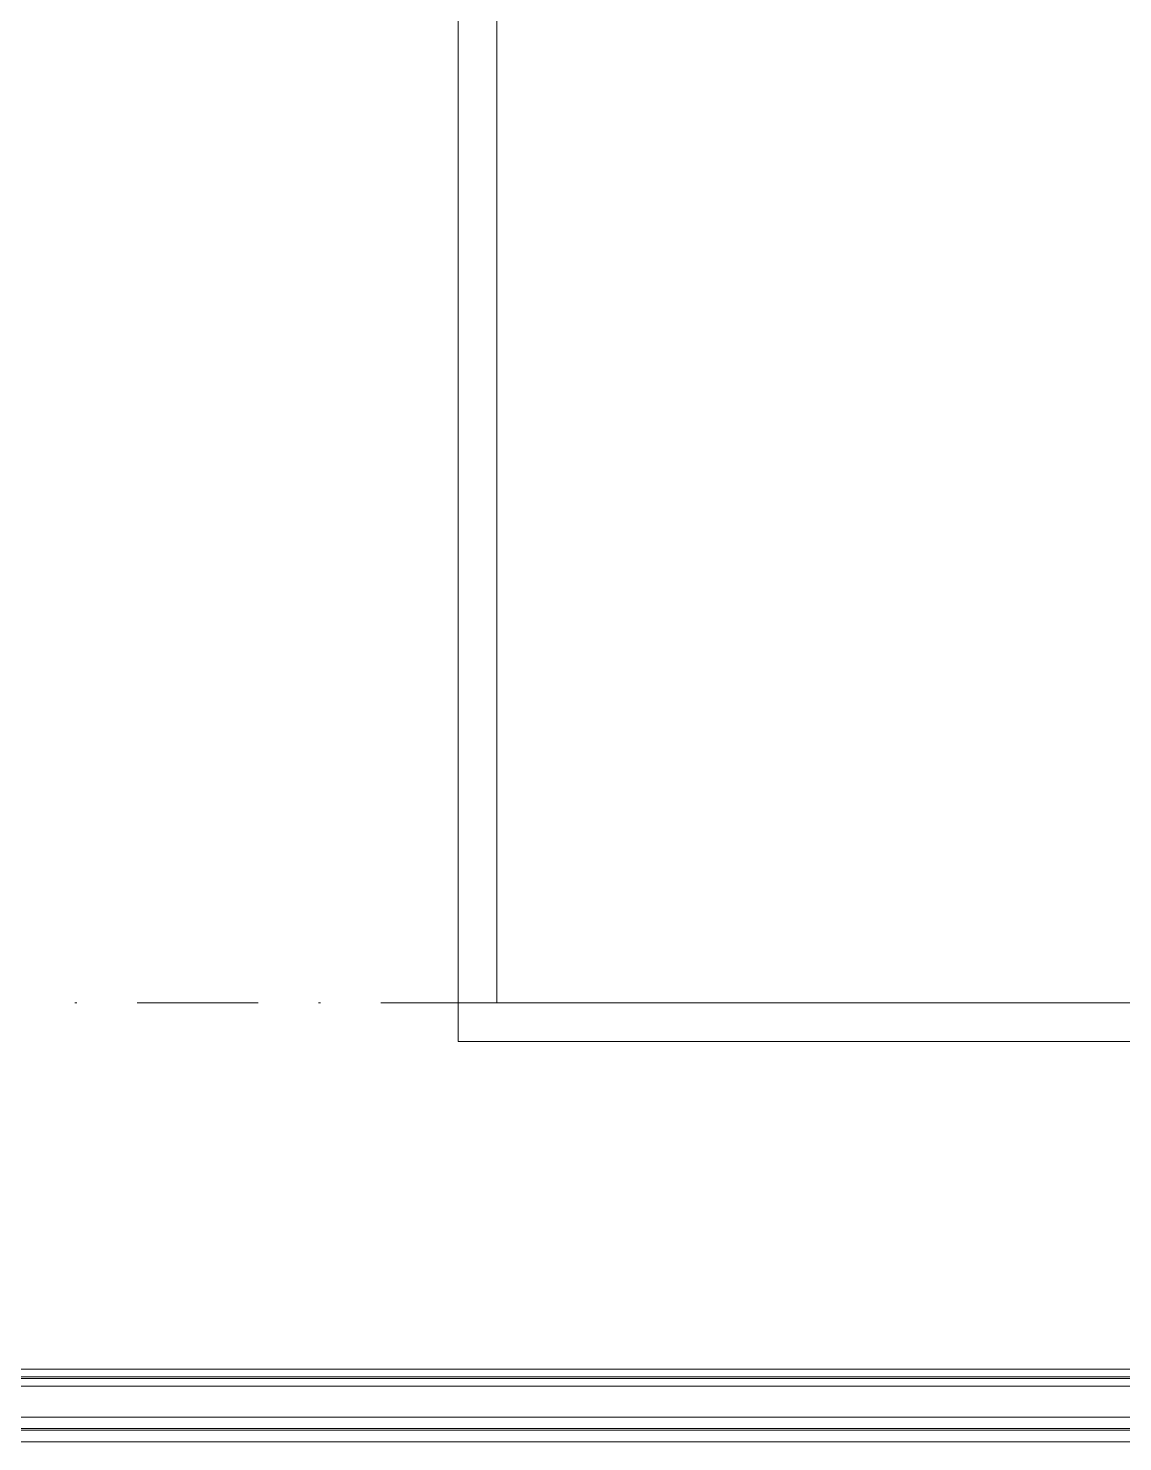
# Model space of a CAD drawing. Extents: x -1299 to 23780, y -3010 to 8106.
# Drawn here: x 9203.3 to 9259.9, y 322.3 to 395.4 of the extents above; entities that cross this region are included whole.
import ezdxf

# ---------------------------------------------------------------- set-up
doc = ezdxf.new("R2010")
doc.units = 0
doc.header["$LTSCALE"] = 25
doc.header["$MEASUREMENT"] = 0
doc.linetypes.add('DASHDOT2', pattern=[0.5, 0.25, -0.125, 0, -0.125])
doc.layers.get('0').update_dxf_attribs({"color": 9, "lineweight": 9})
for name, color, linetype, lineweight in [('01', 9, 'Continuous', 9), ('10', 9, 'Continuous', 9), ('14', 9, 'Continuous', 9), ('15', 9, 'Continuous', 9), ('24', 9, 'DASHDOT2', 9)]:
    doc.layers.add(name, color=color, linetype=linetype, lineweight=lineweight)

# ---------------------------------------------------------------- blocks, each defined once
blk = doc.blocks.new('p-kolon_80x80')
blk.add_lwpolyline([(-40, -40), (40, -40), (40, 40), (-40, 40)], close=True)
blk = doc.blocks.new('*U433')
at = {"layer": '15'}
for p, q in [((-1.469, -18.947), (-170.634, -18.947)), ((-1.469, -19.347), (-170.634, -19.347)), ((-1.469, -19.423), (-170.634, -19.423)), ((-1.469, -19.823), (-170.634, -19.823)), ((-1.469, -21.423), (-170.634, -21.423)), ((-1.469, -22.023), (-170.634, -22.023)), ((-1.469, -22.099), (-170.634, -22.099)), ((-1.469, -22.699), (-170.634, -22.699))]:
    blk.add_line(p, q, dxfattribs=at)

msp = doc.modelspace()

# ---------------------------------------------------------------- linework, layer by layer
at = {"layer": '14'}
msp.add_lwpolyline([(9309.5, 343), (9225.5, 343), (9225.5, 427), (9309.5, 427)], close=True, dxfattribs=at)
at = {"layer": '24'}
msp.add_lwpolyline([(6827.5, 345), (11027.5, 345)], dxfattribs=at)

# ---------------------------------------------------------------- block references
at = {"layer": '01'}
msp.add_blockref('p-kolon_80x80', (9267.5, 385), dxfattribs=at)
at = {"layer": '10'}
msp.add_blockref('*U433', (9267.5, 345), dxfattribs=at)

doc.saveas('drawing.dxf')
